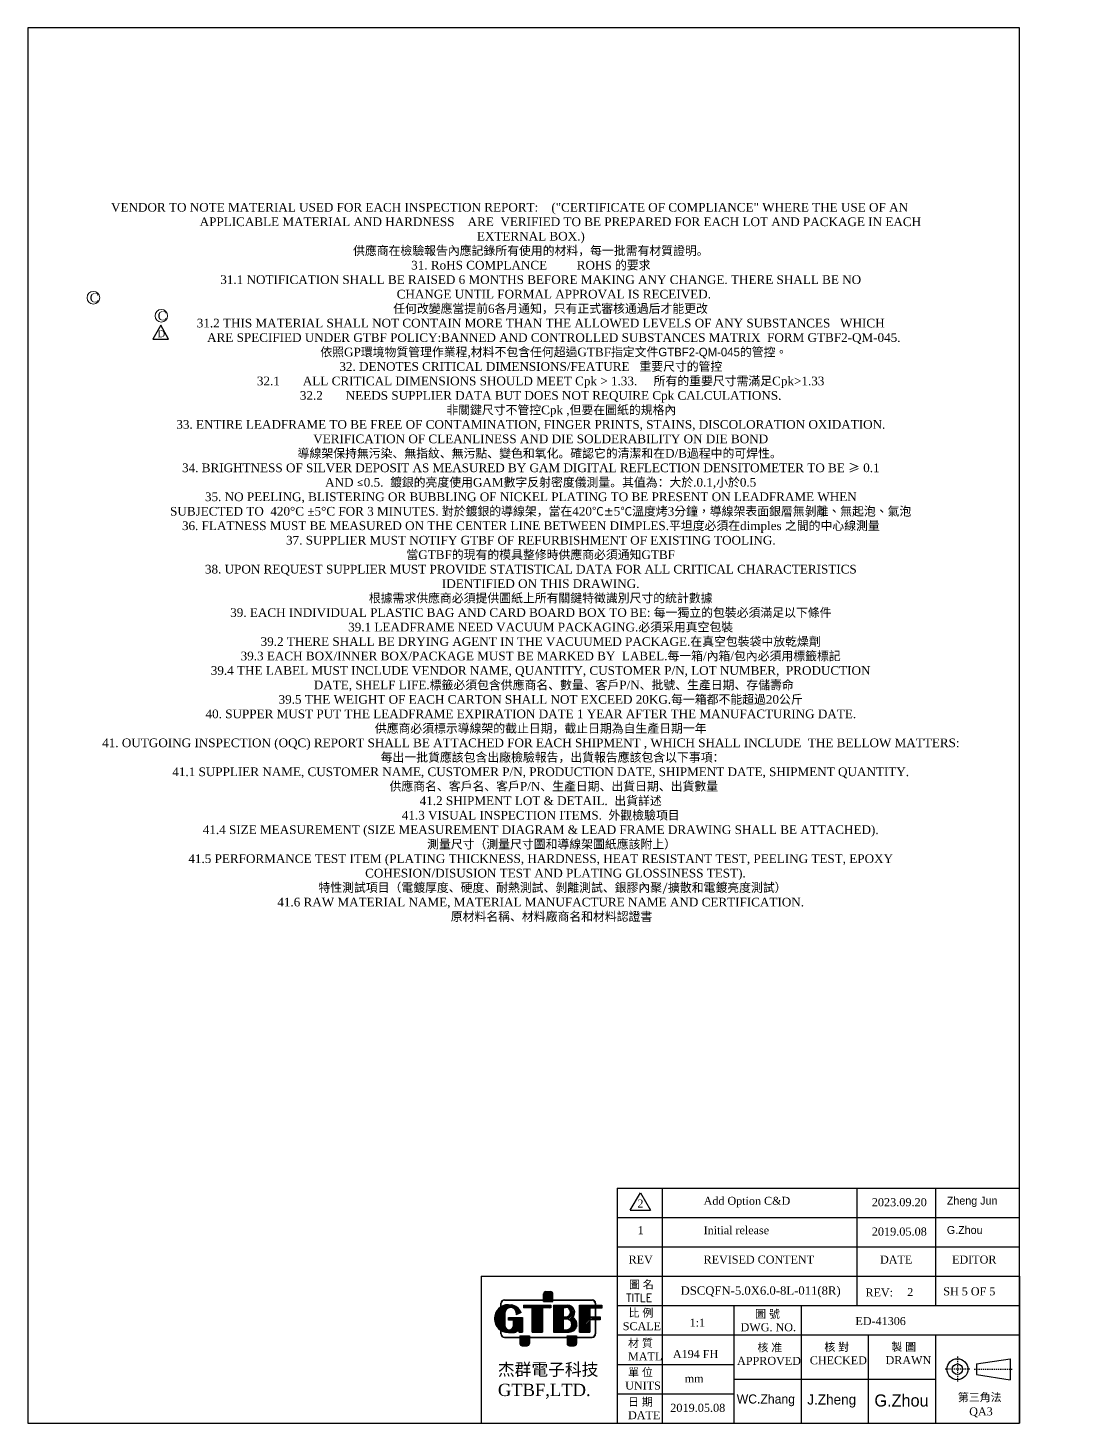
# Model space of a CAD drawing. Header units: inches. Extents: x -1651 to 1053, y -382 to 593.
# Drawn here: x -1421.4 to -1316.8, y 455.4 to 593.3 of the extents above; entities that cross this region are included whole.
import ezdxf

# ---------------------------------------------------------------- set-up
doc = ezdxf.new("R2010")
doc.units = ezdxf.units.IN
doc.header["$LTSCALE"] = 0.1
doc.header["$MEASUREMENT"] = 0
doc.linetypes.add('CENTER', pattern=[2, 1.25, -0.25, 0.25, -0.25])
doc.layers.add('1D', color=4, linetype='Continuous', lineweight=9)
doc.layers.add('DIM', color=7, linetype='Continuous', lineweight=13)
doc.layers.add('LINE', color=7, linetype='Continuous')
doc.styles.add('ROMANS2', font='romantic.ttf')
doc.styles.add('ROMANS21', font='ROMANS', dxfattribs={"bigfont": 'CHINESET'})

msp = doc.modelspace()

# ---------------------------------------------------------------- hatches: boundary and pattern name
at = {"layer": 'LINE'}
h = msp.add_hatch(dxfattribs=at)
h.set_pattern_fill('ANSI31', color=256, scale=0.8084, style=0)
h.set_pattern_definition([(45, (-1031.05935, 449.27828), (-0.07145313, 0.07145313), [])])
h.paths.add_polyline_path([(-1370.63172, 464.37512), (-1370.63172, 466.76214), (-1369.80201, 466.76214), (-1369.80201, 467.0302), (-1372.49538, 467.0302), (-1372.49538, 466.76214), (-1371.6529, 466.76214), (-1371.6529, 464.37512)])
h.paths.add_polyline_path([(-1368.12595, 467.0302), (-1369.54249, 467.0302), (-1369.54249, 464.37512), (-1367.97218, 464.37512, 0.817175319), (-1367.67565, 465.83385, 0.69209616)])
h.paths.add_polyline_path([(-1368.57236, 464.60489), (-1368.57236, 465.66436), (-1368.27648, 465.66436, -1.03181965), (-1368.27648, 464.60489)], flags=16)
h.paths.add_polyline_path([(-1368.57236, 465.88137), (-1368.57236, 466.81319), (-1368.33794, 466.81319, -1.031105609), (-1368.33794, 465.88137)], flags=0)
h.paths.add_polyline_path([(-1367.95842, 463.01859), (-1367.47905, 463.01859, 0.414213562), (-1367.25023, 463.24741), (-1367.25023, 463.84444), (-1367.25023, 464.00347), (-1368.18724, 464.00347), (-1368.18724, 463.84444), (-1368.18724, 463.24741, 0.414213562)])
h.paths.add_polyline_path([(-1372.62761, 463.01859), (-1372.14823, 463.01859, 0.414213562), (-1371.91941, 463.24741), (-1371.91941, 463.84444), (-1371.91941, 464.00347), (-1372.85643, 464.00347), (-1372.85643, 463.84444), (-1372.85643, 463.24741, 0.414213562)])
h.paths.add_polyline_path([(-1370.52183, 467.56073), (-1370.52183, 467.40191), (-1369.58482, 467.40191), (-1369.58482, 467.56073), (-1369.58482, 468.14187, 0.414213562), (-1369.81364, 468.37069), (-1370.29301, 468.37069, 0.414213562), (-1370.52183, 468.14187)])
h.paths.add_polyline_path([(-1373.98856, 464.32443), (-1373.39573, 464.32443, 0.074742515), (-1373.01665, 464.55911), (-1372.91453, 464.36764), (-1372.59541, 464.36764), (-1372.59541, 465.81006), (-1373.98677, 465.81006), (-1373.98677, 465.542), (-1373.48894, 465.542), (-1373.48894, 465.01957, -1), (-1374.33971, 465.01957), (-1374.33971, 466.20882, -1), (-1373.20812, 466.27963), (-1373.20812, 466.06674), (-1372.71801, 466.31414, 0.232629026), (-1373.69671, 467.08089), (-1373.98856, 467.08089, 0.143129011), (-1374.73045, 466.86303, 0.546849426), (-1374.73045, 464.54229, 0.143129011)])
h.paths.add_polyline_path([(-1364.8152, 467.0302), (-1365.3762, 467.0302), (-1366.95716, 467.0302), (-1366.95716, 464.37512), (-1365.96151, 464.37512), (-1365.96151, 465.60054), (-1365.3762, 465.60054), (-1364.94032, 465.60054), (-1364.94032, 465.8686), (-1365.3762, 465.8686), (-1365.96151, 465.8686), (-1365.96151, 466.74937), (-1365.3762, 466.74937), (-1364.74885, 466.74937), (-1364.74885, 467.0302)])

# ---------------------------------------------------------------- linework, layer by layer
msp.add_lwpolyline([(-1407.54402, 562.51439), (-1408.33303, 563.88099), (-1409.12203, 562.51439)], close=True)
at = {"layer": 'DIM'}
for centre in [(-1414.97774, 566.58942), (-1408.26991, 564.80912)]:
    msp.add_circle(centre, 0.62244, dxfattribs=at)
at = {"layer": 'LINE', "color": 0}
for p, q in [((-1363.24717, 478.60402), (-1363.24717, 455.38031)), ((-1358.80203, 478.60402), (-1358.80203, 455.38031)), ((-1361.9534, 476.4193), (-1360.95546, 478.14777)), ((-1360.95546, 478.14777), (-1359.9534, 476.4193)), ((-1361.9534, 476.4193), (-1359.9534, 476.4193)), ((-1376.67911, 469.89513), (-1376.67911, 455.38031)), ((-1351.72469, 466.99216), (-1351.72469, 455.38031)), ((-1345.08935, 466.99216), (-1345.08935, 455.38031)), ((-1363.24717, 461.18624), (-1351.72469, 461.18624)), ((-1351.72469, 459.73475), (-1331.81865, 459.73475)), ((-1363.24717, 458.28327), (-1351.72469, 458.28327))]:
    msp.add_line(p, q, dxfattribs=at)
at = {"layer": 'LINE'}
for p, q in [((-1363.24717, 478.60402), (-1323.52447, 478.60402)), ((-1339.59119, 478.60402), (-1339.59119, 466.99216)), ((-1331.81865, 478.60402), (-1331.81865, 466.99216)), ((-1323.52473, 469.89513), (-1323.52473, 478.60392)), ((-1323.52473, 469.89513), (-1323.52473, 478.60392)), ((-1363.24717, 475.70106), (-1323.52447, 475.70106)), ((-1363.24717, 472.79809), (-1323.52447, 472.79809)), ((-1376.67911, 469.89513), (-1323.52447, 469.89513)), ((-1376.67911, 469.89513), (-1323.52447, 469.89513)), ((-1376.67851, 469.89513), (-1323.52473, 469.89513)), ((-1323.52447, 469.89513), (-1323.52447, 455.38031)), ((-1374.38722, 467.56073), (-1370.52183, 467.56073)), ((-1374.38722, 467.51926), (-1370.52183, 467.51926)), ((-1370.52183, 467.40191), (-1370.52183, 468.14187)), ((-1370.29301, 468.37069), (-1369.81364, 468.37069)), ((-1369.58482, 467.40191), (-1369.58482, 468.14187)), ((-1369.58482, 467.56073), (-1365.71943, 467.56073)), ((-1369.58482, 467.51926), (-1365.71943, 467.51926)), ((-1374.73045, 466.86303), (-1374.73045, 467.21625)), ((-1374.68898, 466.88858), (-1374.68898, 467.21625)), ((-1374.33971, 466.20882), (-1374.33971, 465.01957)), ((-1373.98856, 467.08089), (-1373.69671, 467.08089)), ((-1372.71801, 466.31414), (-1373.20812, 466.06674)), ((-1373.20812, 466.27963), (-1373.20812, 466.06674)), ((-1372.49538, 467.0302), (-1372.49538, 466.76214)), ((-1372.49538, 467.0302), (-1369.80201, 467.0302)), ((-1371.6529, 466.76214), (-1372.49538, 466.76214)), ((-1371.6529, 464.37512), (-1371.6529, 466.76214)), ((-1370.63172, 466.76214), (-1370.63172, 464.37512)), ((-1369.80201, 466.76214), (-1370.63172, 466.76214)), ((-1370.52183, 467.40191), (-1369.58482, 467.40191)), ((-1369.80201, 467.0302), (-1369.80201, 466.76214)), ((-1369.54249, 467.0302), (-1369.54249, 464.37512)), ((-1369.54249, 467.0302), (-1368.12595, 467.0302)), ((-1368.57236, 466.81319), (-1368.57236, 465.88137)), ((-1368.57236, 466.81319), (-1368.33794, 466.81319)), ((-1366.95716, 467.0302), (-1364.74885, 467.0302)), ((-1366.95716, 467.0302), (-1364.74885, 467.0302)), ((-1366.95716, 464.37512), (-1366.95716, 467.0302)), ((-1365.96151, 466.74937), (-1365.96151, 465.8686)), ((-1364.74885, 466.74937), (-1365.96151, 466.74937)), ((-1365.41767, 467.21625), (-1365.41767, 467.0302)), ((-1365.41767, 466.74937), (-1365.41767, 465.8686)), ((-1365.3762, 467.21625), (-1365.3762, 467.0302)), ((-1365.3762, 466.74937), (-1365.3762, 465.8686)), ((-1364.8152, 467.0302), (-1364.74885, 467.0302)), ((-1364.74885, 467.0302), (-1364.74885, 466.74937)), ((-1363.24717, 466.99216), (-1323.52447, 466.99216)), ((-1373.98677, 465.81006), (-1372.59541, 465.81006)), ((-1373.98677, 465.542), (-1373.98677, 465.81006)), ((-1373.48894, 465.542), (-1373.98677, 465.542)), ((-1373.48894, 465.01957), (-1373.48894, 465.542)), ((-1372.59541, 465.81006), (-1372.59541, 464.36764)), ((-1368.57236, 465.88137), (-1368.33794, 465.88137)), ((-1368.57236, 465.66436), (-1368.57236, 464.60489)), ((-1368.27648, 465.66436), (-1368.57236, 465.66436)), ((-1365.96151, 465.8686), (-1364.94032, 465.8686)), ((-1364.94032, 465.60054), (-1365.96151, 465.60054)), ((-1365.96151, 465.60054), (-1365.96151, 464.37512)), ((-1365.41767, 465.60054), (-1365.41767, 464.18642)), ((-1365.3762, 465.60054), (-1365.3762, 464.18642)), ((-1364.94032, 465.8686), (-1364.94032, 465.60054)), ((-1374.73045, 464.18642), (-1374.73045, 464.54229)), ((-1374.68898, 464.18642), (-1374.68898, 464.51673)), ((-1374.38722, 463.88591), (-1372.85643, 463.88591)), ((-1374.38722, 463.84444), (-1372.85643, 463.84444)), ((-1373.98856, 464.32443), (-1373.39573, 464.32443)), ((-1372.91453, 464.36764), (-1373.01665, 464.55911)), ((-1373.01665, 464.55911), (-1372.91453, 464.36764)), ((-1372.91453, 464.36764), (-1372.59541, 464.36764)), ((-1372.85643, 464.00347), (-1372.85643, 463.24741)), ((-1372.85643, 464.00347), (-1371.91941, 464.00347)), ((-1371.91941, 464.00347), (-1371.91941, 463.24741)), ((-1371.91941, 463.88591), (-1368.18724, 463.88591)), ((-1371.91941, 463.84444), (-1368.18724, 463.84444)), ((-1371.6529, 464.37512), (-1370.63172, 464.37512)), ((-1369.54249, 464.37512), (-1367.97218, 464.37512)), ((-1368.57236, 464.60489), (-1368.27648, 464.60489)), ((-1368.18724, 464.00347), (-1368.18724, 463.24741)), ((-1368.18724, 464.00347), (-1367.25023, 464.00347)), ((-1367.25023, 464.00347), (-1367.25023, 463.24741)), ((-1367.25023, 463.88591), (-1365.71943, 463.88591)), ((-1367.25023, 463.84444), (-1365.71943, 463.84444)), ((-1366.95716, 464.37512), (-1365.96151, 464.37512)), ((-1363.24717, 464.0892), (-1323.52447, 464.0892)), ((-1338.454, 464.0892), (-1338.454, 455.38031)), ((-1331.81865, 464.0892), (-1331.81865, 455.38031)), ((-1372.62761, 463.01859), (-1372.14823, 463.01859)), ((-1367.95842, 463.01859), (-1367.47905, 463.01859)), ((-1376.67911, 455.38031), (-1323.52447, 455.38031))]:
    msp.add_line(p, q, dxfattribs=at)
at = {"layer": 'LINE', "color": 7, "linetype": 'CENTER'}
for p, q in [((-1329.64429, 461.94987), (-1329.64429, 459.46161)), ((-1328.40016, 460.70574), (-1330.88841, 460.70574)), ((-1327.97251, 460.70574), (-1324.24013, 460.70574))]:
    msp.add_line(p, q, dxfattribs=at)
at = {"layer": 'LINE', "color": 7}
for p, q in [((-1327.76515, 461.22413), (-1324.44748, 461.74251)), ((-1327.76515, 461.22413), (-1327.76515, 460.18735)), ((-1324.44748, 461.74251), (-1324.44748, 459.66897)), ((-1327.76515, 460.18735), (-1324.44748, 459.66897))]:
    msp.add_line(p, q, dxfattribs=at)
at = {"layer": 'LINE'}
msp.add_lwpolyline([(-1421.44447, 593.26031), (-1421.44447, 455.38031), (-1323.52447, 455.38031), (-1323.52447, 593.26031)], close=True, dxfattribs=at)
at = {"layer": 'LINE', "color": 7}
for radius in [1.03677, 0.51839]:
    msp.add_circle((-1329.64429, 460.70574), radius, dxfattribs=at)
at = {"layer": 'LINE'}
for centre, radius, start, end in [((-1374.38722, 467.2175), 0.34323, 90, 180), ((-1374.38722, 467.2175), 0.30176, 90, 180), ((-1370.29301, 468.14187), 0.22882, 90, 180), ((-1369.81364, 468.14187), 0.22882, 0, 90), ((-1365.71943, 467.2175), 0.34323, 0, 90), ((-1365.71943, 467.2175), 0.30176, 0, 90), ((-1373.98677, 465.70266), 1.37823, 90.0744944, 269.9255056), ((-1373.77391, 466.24422), 0.5669, 3.5805605, 183.5805605), ((-1373.98677, 465.70266), 1.40842, 25.7319592, 78.1149436), ((-1368.32367, 466.34728), 0.46613, 268.2452111, 91.7547889), ((-1368.12595, 466.34728), 0.68292, 311.2521613, 90), ((-1373.91433, 465.01957), 0.42538, 180, 0), ((-1368.25989, 465.13463), 0.53, 268.2055665, 91.7944335), ((-1367.97218, 465.13463), 0.7595, 270, 67.019384), ((-1374.38722, 464.18767), 0.34323, 180, 270), ((-1374.38722, 464.18767), 0.30176, 180, 270), ((-1373.98677, 465.70266), 1.49961, 293.2114955, 310.3094266), ((-1365.71943, 464.18767), 0.34323, 270, 0), ((-1365.71943, 464.18767), 0.30176, 270, 0), ((-1372.62761, 463.24741), 0.22882, 180, 270), ((-1372.14823, 463.24741), 0.22882, 270, 0), ((-1367.95842, 463.24741), 0.22882, 180, 270), ((-1367.47905, 463.24741), 0.22882, 270, 0)]:
    msp.add_arc(centre, radius, start, end, dxfattribs=at)

# ---------------------------------------------------------------- texts
at = {"layer": '1D', "attachment_point": 1, "style": 'ROMANS2'}
for s, width, insert, char_height in [('{\\fTimes New Roman|b0|i0|c0|p18;\\C0;20\\fTimes New Roman|b0|i0|c186|p18;23\\fTimes New Roman|b0|i0|c238|p18;.\\fTimes New Roman|b0|i0|c186|p18;09\\fTimes New Roman|b0|i0|c238|p18;.20}', 7.077341, (-1338.10095, 477.61104), 0.8), ('{\\fTimes New Roman|b0|i0|c0|p18;\\C0;201\\fTimes New Roman|b0|i0|c186|p18;9\\fTimes New Roman|b0|i0|c238|p18;.\\fTimes New Roman|b0|i0|c186|p18;05\\fTimes New Roman|b0|i0|c238|p18;.\\fTimes New Roman|b0|i0|c186|p18;08}', 7.077341, (-1338.10095, 474.70807), 0.8), ('{\\fForte|b0|i0|c134|p66;\\C7;WC\\fForte|b0|i0|c0|p66;.Z\\fForte|b0|i0|c134|p66;hang}', 6.6353463, (-1351.4362, 458.21423), 0.9), ('{\\fForte|b0|i0|c134|p66;\\C7;J\\fForte|b0|i0|c0|p66;.Z\\fForte|b0|i0|c134|p66;heng}', 6.6353463, (-1344.47264, 458.21423), 1), ('{\\fForte|b0|i0|c134|p66;\\C7;G\\fForte|b0|i0|c0|p66;.Zhou}', 6.6353463, (-1337.8373, 458.21423), 1.2), ('{\\fTimes New Roman|b0|i0|c238|p18;\\C0;2019.05.08}', 7.077341, (-1358.00698, 457.29029), 0.8)]:
    msp.add_mtext_dynamic_manual_height_columns(s, width=width, gutter_width=15, heights=[0], dxfattribs=dict(at, insert=insert, char_height=char_height))
at = {"layer": 'DIM'}
for s, width, gutter_width, insert, char_height, attachment_point, style in [('VENDOR TO NOTE MATERIAL USED FOR EACH INSPECTION REPORT:    ("CERTIFICATE OF COMPLIANCE" WHERE THE USE OF AN                                 APPLICABLE MATERIAL AND HARDNESS    ARE  VERIFIED TO BE PREPARED FOR EACH LOT AND PACKAGE IN EACH EXTERNAL BOX.)\\P{\\fNSimSun|b0|i0|c134|p49;供應商在檢驗報告內應記錄所有使用的材料，每一批需有材質證明。}  \\P31. RoHS COMPLANCE         ROHS {\\fNSimSun|b0|i0|c134|p49;的要求}\\P      31.1 NOTIFICATION SHALL BE RAISED 6 MONTHS BEFORE MAKING ANY CHANGE. THERE SHALL BE NO \\P              CHANGE UNTIL FORMAL APPROVAL IS RECEIVED.\\P            {\\fNSimSun|b0|i0|c134|p49;任何改變應當提前}6{\\fNSimSun|b0|i0|c134|p49;各月通知，只有正式審核通過后才能更改}\\P      31.2 THIS MATERIAL SHALL NOT CONTAIN MORE THAN THE ALLOWED LEVELS OF ANY SUBSTANCES   WHICH \\P              ARE SPECIFIED UNDER GTBF POLICY:BANNED AND CONTROLLED SUBSTANCES MATRIX  FORM GTBF2-QM-045. \\P              {\\fPMingLiU|b0|i0|c136|p18;依照}GP{\\fPMingLiU|b0|i0|c136|p18;環境物質管理作業程},{\\fPMingLiU|b0|i0|c136|p18;材料不包含任何超過}GTBF{\\fPMingLiU|b0|i0|c136|p18;指定文件GTBF2-QM-045的管控。}\\P32. DENOTES CRITICAL DIMENSIONS/FEATURE   {\\fNSimSun|b0|i0|c134|p49;重要尺寸的管控}\\P\\pi-1.4625,l3.3968,t51.869;32.1       ALL CRITICAL DIMENSIONS SHOULD MEET Cpk > 1.33.     {\\fNSimSun|b0|i0|c134|p49;所有的重要尺寸需滿足}Cpk>1.33{\\fNSimSun|b0|i0|c134|p49;\\P}32.2       NEEDS SUPPLIER DATA BUT DOES NOT REQUIRE Cpk CALCULATIONS. \\P{\\fNSimSun|b0|i0|c134|p49;       非關鍵尺寸不管控}Cpk ,{\\fNSimSun|b0|i0|c134|p49;但要在圖紙的規格內}\\P\\pi-0.64362,l0.64362,tz;33. ENTIRE LEADFRAME TO BE FREE OF CONTAMINATION, FINGER PRINTS, STAINS, DISCOLORATION OXIDATION. \\P\\pi-1.2872,l1.2872,t51.869;      VERIFICATION OF CLEANLINESS AND DIE SOLDERABILITY ON DIE BOND \\P{\\fNSimSun|b0|i0|c134|p49;   導線架保持無污染、無指紋、無污點、變色和氧化。確認它的清潔和在}D/B{\\fNSimSun|b0|i0|c134|p49;過程中的可焊性。}\\P\\pi-1.5018,l1.5018,t53.206;34. BRIGHTNESS OF SILVER DEPOSIT AS MEASURED BY GAM DIGITAL REFLECTION DENSITOMETER TO BE {\\fNSimSun|b0|i0|c0|p49;≥} 0.1  \\P\\pi-1.2872,l1.2872,t51.869;      AND {\\fCambria|b0|i0|c0|p18;\\H0.95833x;≤\\fRomantic|b0|i0|c2|p2;\\H1.0435x;0.5.  \\fNSimSun|b0|i0|c134|p49;\\H0.99998x;鍍銀的亮度使用\\fRomantic|b0|i0|c2|p2;GAM\\fNSimSun|b0|i0|c134|p49;數字反射密度儀測量。其值為：大於\\fRomantic|b0|i0|c2|p2;.0.1,\\fNSimSun|b0|i0|c134|p49;小於\\fRomantic|b0|i0|c2|p2;0.5\\P\\pi-1.5018,l1.5018,t53.206;35. NO PEELING, BLISTERING OR BUBBLING OF NICKEL PLATING TO BE PRESENT ON LEADFRAME WHEN \\P      SUBJECTED TO  420°C ±5°C FOR 3 MINUTES. \\fNSimSun|b0|i0|c134|p49;\\H0.99998x;對於鍍銀的導線架，當在\\fRomantic|b0|i0|c2|p2;420\\fNSimSun|b0|i0|c0|p49;℃\\fVerdana|b0|i0|c0|p34;±\\fRomantic|b0|i0|c2|p2;5\\fNSimSun|b0|i0|c0|p49;℃\\fPMingLiU|b0|i0|c136|p18;溫度烤}3{\\fPMingLiU|b0|i0|c136|p18;分鐘，導線架表面銀層無剝離、無起泡、氣泡}\\P\\pi-0.64362,l0.64362,tz;36. FLATNESS MUST BE MEASURED ON THE CENTER LINE BETWEEN DIMPLES.{\\fNSimSun|b0|i0|c134|p49;\\H0.99998x;平坦度必須在\\fRomantic|b0|i0|c2|p2;dimples \\fNSimSun|b0|i0|c134|p49;之間的中心線測量\\fRomantic|b0|i0|c2|p2;\\P\\pi-1.2872,l1.2872,t51.869;37. SUPPLIER MUST NOTIFY GTBF OF REFURBISHMENT OF EXISTING TOOLING.\\P      \\fNSimSun|b0|i0|c134|p49;\\H0.99998x;當\\fRomantic|b0|i0|c2|p2;GTBF\\fNSimSun|b0|i0|c134|p49;的現有的模具整修時供應商必須通知\\fRomantic|b0|i0|c2|p2;GTBF\\P\\pi-1.5018,l1.5018,t53.206;38. UPON REQUEST SUPPLIER MUST PROVIDE STATISTICAL DATA FOR ALL CRITICAL CHARACTERISTICS \\P\\pi-1.4625,l1.4625,t51.869;      IDENTIFIED ON THIS DRAWING.\\P      \\fNSimSun|b0|i0|c134|p49;\\H0.99998x;根據需求供應商必須提供圖紙上所有關鍵特徵識別尺寸的統計數據\\fRomantic|b0|i0|c2|p2;\\P\\pi-1.2872,l1.2872;39. EACH INDIVIDUAL PLASTIC BAG AND CARD BOARD BOX TO BE: \\fNSimSun|b0|i0|c134|p49;\\H0.99998x;每一獨立的包裝必須滿足以下條件\\fRomantic|b0|i0|c2|p2;\\P\\pi-1.4625,l3.3968;39.1 LEADFRAME NEED VACUUM PACKAGING.\\fNSimSun|b0|i0|c134|p49;\\H0.99998x;必須采用真空包裝\\fRomantic|b0|i0|c2|p2;\\P39.2 THERE SHALL BE DRYING AGENT IN THE VACUUMED PACKAGE.\\fNSimSun|b0|i0|c134|p49;\\H0.99998x;在真空包裝袋中放乾燥劑\\fRomantic|b0|i0|c2|p2;\\P\\pi0,l1.2872,tz;  39.3 EACH BOX/INNER BOX/PACKAGE MUST BE MARKED BY  LABEL.\\fNSimSun|b0|i0|c134|p49;\\H0.99998x;每一箱\\fRomantic|b0|i0|c2|p2;/\\fNSimSun|b0|i0|c134|p49;內箱\\fRomantic|b0|i0|c2|p2;/\\fNSimSun|b0|i0|c134|p49;包內必須用標籤標記\\fRomantic|b0|i0|c2|p2;\\P\\pi-1.7163,l3.0035;  39.4 THE LABEL MUST INCLUDE VENDOR NAME, QUANTITY, CUSTOMER P/N, LOT NUMBER,  PRODUCTION \\P          DATE, SHELF LIFE.\\fNSimSun|b0|i0|c134|p49;\\H0.99998x;標籤必須包含供應商名、數量、客戶\\fRomantic|b0|i0|c2|p2;P/N\\fNSimSun|b0|i0|c134|p49;、批號、生產日期、存儲壽命\\fRomantic|b0|i0|c2|p2;\\P  39.5 THE WEIGHT OF EACH CARTON SHALL NOT EXCEED 20KG.\\fNSimSun|b0|i0|c134|p49;\\H0.99998x;每一箱都不能超過\\fRomantic|b0|i0|c2|p2;20\\fNSimSun|b0|i0|c134|p49;公斤\\fRomantic|b0|i0|c2|p2;\\P\\pi0,l0;40. SUPPER MUST PUT THE LEADFRAME EXPIRATION DATE 1 YEAR AFTER THE MANUFACTURING DATE.\\P      \\fNSimSun|b0|i0|c134|p49;\\H0.99998x;供應商必須標示導線架的截止日期，截止日期為自生產日期一年\\P\\pi-1.5018,l1.5018;}41. OUTGOING INSPECTION (OQC) REPORT SHALL BE ATTACHED FOR EACH SHIPMENT , WHICH SHALL INCLUDE  THE BELLOW MATTERS:\\P\\pi-1.2872,l1.2872,t51.869;      {\\fNSimSun|b0|i0|c134|p49;    每出一批貨應該包含出廠檢驗報告，出貨報告應該包含以下事項：}\\P\\pi-1.5018,l1.5018,tz;      41.1 SUPPLIER NAME, CUSTOMER NAME, CUSTOMER P/N, PRODUCTION DATE, SHIPMENT DATE, SHIPMENT QUANTITY.\\P              {\\fNSimSun|b0|i0|c134|p49;供應商名、客戶名、客戶}P/N{\\fNSimSun|b0|i0|c134|p49;、生產日期、出貨日期、出貨數量}\\P      41.2 SHIPMENT LOT & DETAIL.  {\\fNSimSun|b0|i0|c134|p49;出貨詳述}\\P      41.3 VISUAL INSPECTION ITEMS.  {\\fNSimSun|b0|i0|c134|p49;外觀檢驗項目}\\P      41.4 SIZE MEASUREMENT (SIZE MEASUREMENT DIAGRAM & LEAD FRAME DRAWING SHALL BE ATTACHED).\\P{\\fNSimSun|b0|i0|c134|p49;       測量尺寸（測量尺寸圖和導線架圖紙應該附上）}\\P\\pi-2.3599,l2.3599;      41.5 PERFORMANCE TEST ITEM (PLATING THICKNESS, HARDNESS, HEAT RESISTANT TEST, PEELING TEST, EPOXY \\P               COHESION/DISUSION TEST AND PLATING GLOSSINESS TEST).\\P\\pi-1.4625,l3.3968,t51.869;{\\fNSimSun|b0|i0|c134|p49;    特性測試項目（電鍍厚度、硬度、耐熱測試、剝離測試、銀膠內聚/擴散和電鍍亮度測試）}\\P\\pi-1.5018,l1.5018,tz;      41.6 RAW MATERIAL NAME, MATERIAL MANUFACTURE NAME AND CERTIFICATION.\\P{\\fNSimSun|b0|i0|c134|p49;       原材料名稱、材料廠商名和材料認證書}', 83.0387071, 12.5, (-1371.77224, 540.43553), 0.85815464, 5, 'ROMANS2'), ('{\\fRomantic|b0|i0|c2|p2;C}', 0.032, 15, (-1415.33624, 567.02976), 0.8787503, 1, 'ROMANS21'), ('{\\fRomantic|b0|i0|c2|p2;C}', 0.0477621, 15, (-1408.62841, 565.24946), 0.8787503, 1, 'ROMANS21'), ('{\\fRomantic|b0|i0|c2|p2;D}', 0.0396674, 15, (-1408.63883, 563.37498), 0.6865237, 1, 'ROMANS2'), ('\\pi-1.458,l1.458; ', 97.6392911, 15, (-1365.65503, 503.4782), 0.8331598, 5, 'ROMANS2')]:
    msp.add_mtext_dynamic_manual_height_columns(s, width=width, gutter_width=gutter_width, heights=[0], dxfattribs=dict(at, insert=insert, char_height=char_height, attachment_point=attachment_point, style=style))
at = {"layer": 'LINE', "color": 7, "style": 'ROMANS2'}
for s, height, p in [('2', 0.79064, (-1361.24522, 476.68189)), ('Add Option C&D', 0.7906421, (-1354.70986, 476.95186)), ('1', 0.79064, (-1361.22478, 474.0489)), ('Initial release', 0.7906421, (-1354.70986, 474.0489)), ('REV', 0.790642, (-1362.11719, 471.14593)), ('REVISED CONTENT', 0.7906421, (-1354.70986, 471.14593)), ('DATE', 0.790642, (-1337.28514, 471.14593)), ('EDITOR', 0.790642, (-1330.16703, 471.14593)), ('SH 5 OF 5', 0.790642, (-1331.0375, 468.00666)), ('REV:', 0.790642, (-1338.72044, 467.89601)), ('1:1', 0.790642, (-1356.08811, 464.91011)), ('ED-41306', 0.790642, (-1339.71242, 465.06663)), ('A194 FH', 0.790642, (-1357.74381, 461.81425)), ('mm', 0.790642, (-1356.57308, 459.39428)), ('QA3', 0.790642, (-1328.47509, 456.14102))]:
    msp.add_text(s, height=height, dxfattribs=at).set_placement(p)
at = {"layer": 'LINE', "color": 7, "char_height": 0.7906421, "attachment_point": 1, "style": 'ROMANS2'}
for s, insert in [('{\\fForte|b0|i0|c134|p66;Zheng Jun}', (-1330.68386, 477.75964)), ('{\\fForte|b0|i0|c134|p66;G.Zhou}', (-1330.68386, 474.85667))]:
    msp.add_mtext_dynamic_manual_height_columns(s, width=6.6353463, gutter_width=15, heights=[0], dxfattribs=dict(at, insert=insert))
at = {"layer": 'LINE', "color": 7, "attachment_point": 1, "style": 'ROMANS2'}
for s, insert, char_height, width in [('{\\fPMingLiU|b0|i0|c136|p18;\\H1.3x; 圖 名\\P\\Fromans.shx|c0;TITLE}', (-1362.36642, 469.47056), 0.6081862, 5.9594559), ('{\\C2;DSCQFN-5.0X6.0-8L-011(8R) }', (-1356.98353, 468.893), 0.83, 18.548431), ('{\\H1.3x;\\C256;2}', (-1334.59921, 468.72336), 0.6081862, 1.2871362), ('{\\fPMingLiU|b0|i0|c136|p18;  比 例\\P}SCALE', (-1362.69483, 466.67242), 0.7906421, 5.9594559), ('{\\fPMingLiU|b0|i0|c136|p18;     圖 號\\P}DWG. NO.', (-1351.05581, 466.56392), 0.7906421, 5.9594559), ('{\\fPMingLiU|b0|i0|c136|p18;材 質\\P}MATL', (-1362.16781, 463.68886), 0.7906421, 5.9594559), ('{\\fPMingLiU|b0|i0|c136|p18;       核 准\\P}APPROVED', (-1351.40138, 463.24368), 0.7906421, 5.9594559), ('{\\fPMingLiU|b0|i0|c136|p18;     核 對\\P}CHECKED', (-1344.22064, 463.29764), 0.7906421, 5.9594559), ('{\\fPMingLiU|b0|i0|c136|p18;  製 圖\\P}DRAWN', (-1336.73678, 463.31372), 0.7906421, 5.9594559), ('{\\fPMingLiU|b0|i0|c136|p18; 單 位\\P}UNITS', (-1362.4533, 460.80381), 0.7906421, 5.9594559), ('{\\fPMingLiU|b0|i0|c136|p18;日 期\\P}DATE', (-1362.17294, 457.87675), 0.7906421, 5.9594559), ('{\\fPMingLiU|b0|i0|c136|p18;第三角法}', (-1329.595, 458.32485), 0.7906421, 5.9594559)]:
    msp.add_mtext(s, dxfattribs=dict(at, insert=insert, char_height=char_height, width=width))
at = {"layer": 'LINE', "insert": (-1375.02622, 461.28989), "char_height": 1.2125998, "width": 148.6341314, "attachment_point": 1, "style": 'ROMANS2'}
msp.add_mtext('{\\fPMingLiU|b0|i0|c136|p18;杰群電子科技}\\PGTBF,LTD.', dxfattribs=at)

doc.saveas('drawing.dxf')
